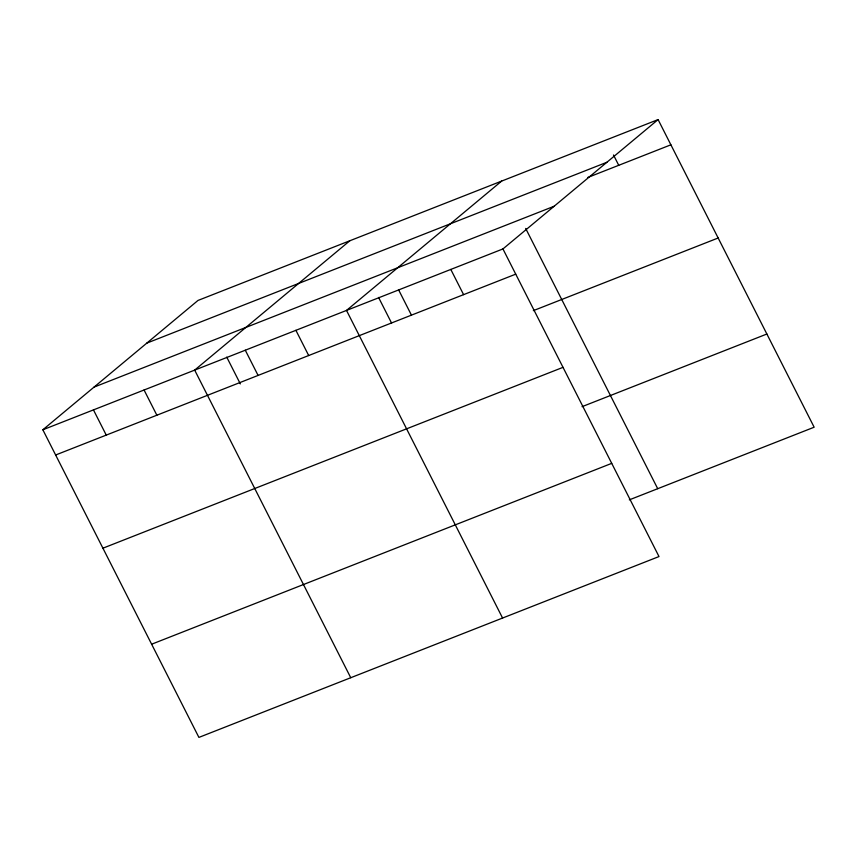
<?xml version="1.0" encoding="UTF-8"?>
<svg xmlns="http://www.w3.org/2000/svg" width="857" height="857" viewBox="0 0 857 857"><rect width="100%" height="100%" fill="white"/><g stroke="black" fill="none" stroke-linecap="round" stroke-linejoin="round"><path stroke-width="1.29" d="M658.09 119.594L502.941 248.937L659.001 556.557L198.91 737.406L42.85 429.786L197.999 300.443L658.09 119.594L814.15 427.215L629.327 499.856M349.827 240.763L194.678 370.106L350.749 677.726M501.656 181.084L346.507 310.427L502.577 618.047M146.793 343.132L606.885 162.273M587.698 177.506L670.881 144.812M94.045 387.107L554.136 206.258M42.85 429.786L502.941 248.937M55.641 455.003L515.732 274.154M533.333 310.652L718.155 238M102.926 548.191L563.017 367.342M582.053 406.668L766.876 334.016M151.635 644.218L611.727 463.358M613.505 154.988L618.733 165.305M525.673 228.433L657.715 488.704M450.803 269.43L463.594 294.647M398.655 289.934L411.446 315.14M378.569 297.433L391.574 323.057M295.901 330.32L308.691 355.537M245.295 350.213L258.086 375.43M226.741 357.112L240.335 383.904M144.072 389.999L156.863 415.217M93.456 409.892L106.257 435.11"/></g></svg>
